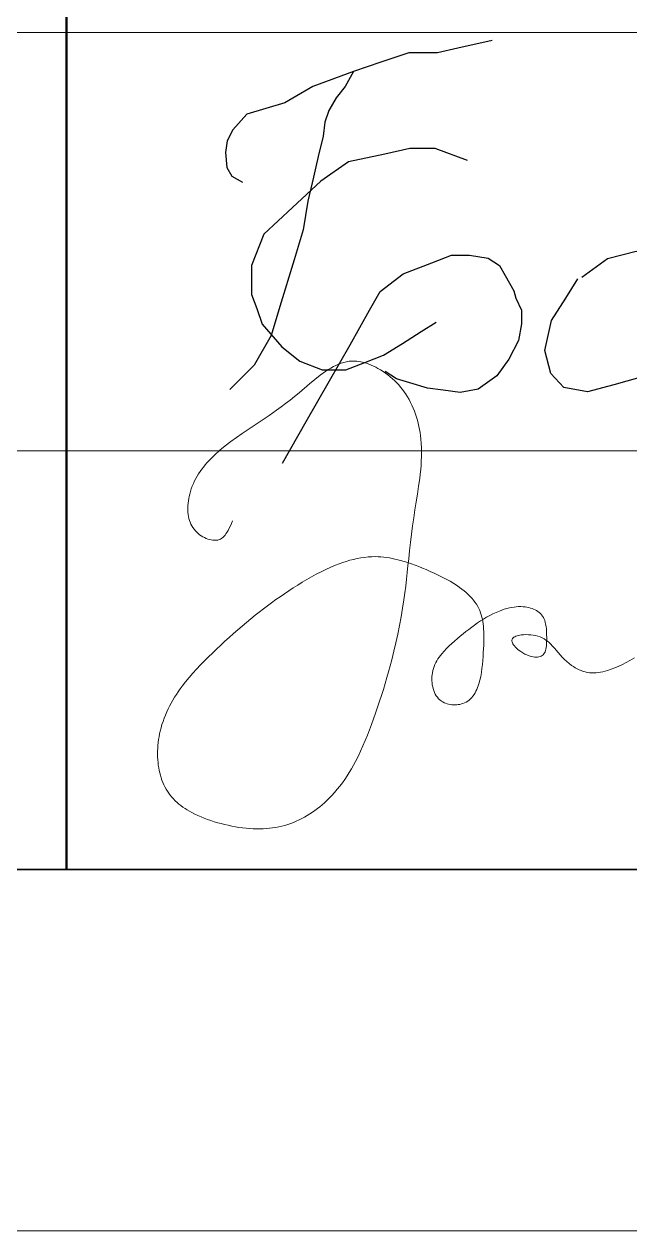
# Model space of a CAD drawing. Header units: millimetres. Extents: x 2020 to 424620, y 1313 to 117846.
# Drawn here: x 11537 to 11885, y 1313 to 2005 of the extents above; entities that cross this region are included whole.
import ezdxf

# ---------------------------------------------------------------- set-up
doc = ezdxf.new("R2010")
doc.units = ezdxf.units.MM
doc.layers.add('5', color=7, linetype='Continuous', lineweight=13)
doc.layers.add('Формат', color=7, linetype='Continuous', lineweight=20)
doc.layers.add('STANDARD', color=18, linetype='Continuous', lineweight=25, true_color=0x000000)

# ---------------------------------------------------------------- blocks, each defined once
blk = doc.blocks.new('РамкаА3')
at = {"layer": 'Формат', "ltscale": 0.2}
blk.add_lwpolyline([(62249.42, 215702.45), (62249.42, 201355.45), (82395.92, 201355.45), (82395.92, 215702.45)], close=True, dxfattribs=at)
at = {"layer": 'Формат', "lineweight": 35, "ltscale": 0.2}
blk.add_lwpolyline([(63249.42, 215452.45), (63249.42, 201605.45), (82145.92, 201605.45), (82145.92, 215452.45)], close=True, dxfattribs=at)
blk = doc.blocks.new('подпись Громов')
at = {"color": 0, "lineweight": 30, "ltscale": 1000}
for p, q in [((4.928, 4.827), (4.521, 4.736)), ((4.521, 4.736), (4.283, 4.683)), ((3.615, 4.571), (3.294, 4.462)), ((3.946, 4.683), (3.615, 4.571)), ((4.283, 4.683), (3.946, 4.683)), ((3.294, 4.462), (2.816, 4.287)), ((3.294, 4.462), (3.197, 4.287)), ((2.816, 4.287), (2.488, 4.092)), ((3.197, 4.287), (3.092, 4.153)), ((12.945, 4.235), (13.098, 4.328)), ((13.098, 4.328), (13.235, 4.361)), ((13.346, 4.346), (13.453, 4.29)), ((13.453, 4.29), (13.521, 4.234)), ((3.092, 4.153), (3.005, 4.005)), ((12.588, 3.864), (12.777, 4.134)), ((12.777, 4.134), (12.945, 4.235)), ((13.521, 4.234), (13.58, 4.117)), ((13.58, 4.117), (13.602, 3.995)), ((2.488, 4.092), (2.041, 3.96)), ((3.005, 4.005), (2.957, 3.864)), ((13.602, 3.995), (13.587, 3.868)), ((2.041, 3.96), (1.877, 3.777)), ((2.957, 3.864), (2.937, 3.7)), ((12.286, 3.435), (12.588, 3.864)), ((13.587, 3.868), (13.55, 3.732)), ((1.877, 3.777), (1.808, 3.648)), ((2.937, 3.7), (2.881, 3.462)), ((13.55, 3.732), (13.502, 3.584)), ((1.808, 3.648), (1.789, 3.509)), ((3.959, 3.556), (3.662, 3.491)), ((4.257, 3.556), (3.959, 3.556)), ((4.637, 3.415), (4.257, 3.556)), ((13.502, 3.584), (13.454, 3.45)), ((1.789, 3.509), (1.803, 3.332)), ((2.881, 3.462), (2.823, 3.218)), ((3.662, 3.491), (3.236, 3.398)), ((12.184, 3.034), (12.286, 3.435)), ((13.454, 3.45), (13.408, 3.278)), ((1.803, 3.332), (1.862, 3.232)), ((3.236, 3.398), (2.909, 3.171)), ((13.408, 3.278), (13.317, 2.992)), ((1.862, 3.232), (1.927, 3.195)), ((1.927, 3.195), (1.988, 3.159)), ((2.909, 3.171), (2.578, 2.863)), ((2.823, 3.218), (2.756, 2.936)), ((12.076, 2.714), (12.184, 3.034)), ((13.317, 2.992), (13.197, 2.728)), ((2.578, 2.863), (2.241, 2.548)), ((2.756, 2.936), (2.702, 2.598)), ((12.039, 2.456), (12.076, 2.714)), ((13.197, 2.728), (13.061, 2.49)), ((2.702, 2.598), (2.595, 2.248)), ((2.241, 2.548), (2.096, 2.181)), ((11.995, 2.113), (12.039, 2.456)), ((13.061, 2.49), (12.936, 2.39)), ((4.217, 2.213), (4.448, 2.303)), ((4.448, 2.303), (4.661, 2.303)), ((4.661, 2.303), (4.878, 2.268)), ((6.281, 2.263), (6.621, 2.347)), ((6.621, 2.347), (6.934, 2.273)), ((6.934, 2.273), (7.106, 2.086)), ((10.079, 2.117), (10.265, 2.286)), ((10.265, 2.286), (10.537, 2.286)), ((10.537, 2.286), (10.865, 2.217)), ((12.936, 2.39), (12.781, 2.178)), ((2.096, 2.181), (2.096, 1.84)), ((2.595, 2.248), (2.427, 1.7)), ((3.88, 2.083), (4.217, 2.213)), ((4.878, 2.268), (5.013, 2.181)), ((5.013, 2.181), (5.079, 2.062)), ((5.979, 2.044), (6.281, 2.263)), ((7.828, 2.003), (8.023, 2.212)), ((8.023, 2.212), (8.079, 0.723)), ((10.865, 2.217), (10.977, 2.041)), ((12.781, 2.178), (12.495, 1.926)), ((3.609, 1.873), (3.88, 2.083)), ((5.079, 2.062), (5.18, 1.881)), ((5.792, 1.798), (5.934, 2.022)), ((7.106, 2.086), (7.18, 1.868)), ((7.647, 1.808), (7.828, 2.003)), ((8.713, 1.858), (8.937, 2.11)), ((8.937, 2.11), (9.002, 0.313)), ((9.88, 1.936), (10.079, 2.117)), ((10.977, 2.041), (11.047, 1.724)), ((11.945, 1.897), (11.995, 2.113)), ((12.813, 2.073), (12.667, 2.053)), ((12.894, 2.073), (12.813, 2.073)), ((13.04, 2.036), (12.894, 2.073)), ((13.112, 1.978), (13.04, 2.036)), ((3.485, 1.656), (3.609, 1.873)), ((5.18, 1.881), (5.206, 1.797)), ((7.18, 1.868), (7.18, 1.56)), ((8.638, 1.528), (8.713, 1.858)), ((9.763, 1.531), (9.88, 1.936)), ((11.945, 1.627), (11.945, 1.897)), ((12.495, 1.926), (12.261, 1.721)), ((13.219, 1.893), (13.112, 1.978)), ((13.288, 1.782), (13.219, 1.893)), ((2.096, 1.84), (2.156, 1.673)), ((5.206, 1.797), (5.27, 1.656)), ((5.625, 1.532), (5.792, 1.798)), ((7.511, 1.505), (7.647, 1.808)), ((11.047, 1.724), (11.047, 1.443)), ((12.261, 1.721), (12.023, 1.448)), ((13.359, 1.667), (13.288, 1.782)), ((2.156, 1.673), (2.222, 1.49)), ((2.427, 1.7), (2.326, 1.358)), ((3.254, 1.249), (3.485, 1.656)), ((5.27, 1.656), (5.27, 1.496)), ((13.398, 1.557), (13.359, 1.667)), ((2.222, 1.49), (2.452, 1.225)), ((4.092, 1.403), (4.266, 1.512)), ((5.27, 1.496), (5.236, 1.297)), ((5.545, 1.179), (5.625, 1.532)), ((7.18, 1.56), (7.115, 1.286)), ((7.353, 1.151), (7.511, 1.505)), ((8.443, 1.151), (8.638, 1.528)), ((9.686, 1.267), (9.763, 1.531)), ((11.047, 1.443), (10.966, 1.177)), ((12.023, 1.448), (11.866, 1.268)), ((13.394, 1.375), (13.414, 1.46)), ((13.414, 1.46), (13.398, 1.557)), ((2.326, 1.358), (2.128, 1.01)), ((3.87, 1.264), (4.092, 1.403)), ((5.236, 1.297), (5.123, 1.079)), ((7.115, 1.286), (6.92, 1.011)), ((13.343, 1.206), (13.382, 1.32)), ((13.382, 1.32), (13.394, 1.375)), ((2.452, 1.225), (2.662, 1.055)), ((3.012, 0.825), (3.254, 1.249)), ((3.648, 1.125), (3.87, 1.264)), ((5.615, 0.909), (5.545, 1.179)), ((7.106, 0.853), (7.353, 1.151)), ((8.079, 0.723), (8.443, 1.151)), ((9.686, 0.951), (9.686, 1.267)), ((10.966, 1.177), (10.874, 1.005)), ((11.866, 1.268), (11.823, 1.121)), ((13.313, 1.126), (13.343, 1.206)), ((2.128, 1.01), (1.84, 0.722)), ((2.662, 1.055), (2.928, 0.953)), ((3.203, 0.953), (3.427, 1.04)), ((3.427, 1.04), (3.648, 1.125)), ((5.123, 1.079), (4.982, 0.883)), ((6.92, 1.011), (6.663, 0.862)), ((10.874, 1.005), (10.767, 0.846)), ((11.823, 1.121), (11.733, 0.973)), ((13.218, 0.952), (13.279, 1.039)), ((13.279, 1.039), (13.313, 1.126)), ((2.928, 0.953), (3.203, 0.953)), ((3.802, 0.847), (3.667, 0.932)), ((4.982, 0.883), (4.761, 0.727)), ((5.769, 0.746), (5.615, 0.909)), ((6.663, 0.862), (6.356, 0.778)), ((9.851, 0.763), (9.686, 0.951)), ((11.733, 0.973), (11.733, 0.876)), ((11.733, 0.876), (11.781, 0.735)), ((13.025, 0.805), (13.218, 0.952)), ((2.74, 0.347), (3.012, 0.825)), ((3.956, 0.801), (3.802, 0.847)), ((4.165, 0.738), (3.956, 0.801)), ((4.349, 0.713), (4.165, 0.738)), ((4.55, 0.685), (4.349, 0.713)), ((4.761, 0.727), (4.55, 0.685)), ((6.047, 0.694), (5.769, 0.746)), ((6.356, 0.778), (6.047, 0.694)), ((9.922, 0.645), (9.851, 0.763)), ((10.767, 0.846), (10.635, 0.693)), ((11.781, 0.735), (11.912, 0.673)), ((12.668, 0.689), (12.783, 0.723)), ((12.783, 0.723), (12.923, 0.77)), ((12.923, 0.77), (13.025, 0.805)), ((10.015, 0.598), (9.922, 0.645)), ((10.142, 0.576), (10.015, 0.598)), ((10.322, 0.576), (10.142, 0.576)), ((10.435, 0.618), (10.322, 0.576)), ((10.635, 0.693), (10.435, 0.618)), ((11.912, 0.673), (12.057, 0.629)), ((12.057, 0.629), (12.171, 0.61)), ((12.171, 0.61), (12.269, 0.61)), ((12.269, 0.61), (12.359, 0.624)), ((12.359, 0.624), (12.545, 0.653)), ((12.545, 0.653), (12.668, 0.689)), ((2.459, -0.146), (2.74, 0.347))]:
    blk.add_line(p, q, dxfattribs=at)

msp = doc.modelspace()

# ---------------------------------------------------------------- linework, layer by layer
at = {"layer": 'STANDARD', "color": 0, "linetype": 'Continuous', "lineweight": 50}
msp.add_line((11561.65, 1520.37), (11561.65, 4160.37), dxfattribs=at)
at = {"layer": 'STANDARD', "color": 0, "linetype": 'Continuous', "lineweight": 13}
for p, q in [((9641.65, 2000.37), (12761.65, 2000.37)), ((9641.65, 1760.37), (12761.65, 1760.37)), ((18521.65, 1520.37), (9641.65, 1520.37))]:
    msp.add_line(p, q, dxfattribs=at)
at = {"layer": 'STANDARD', "color": 5, "linetype": 'Continuous', "lineweight": 18}
for p, q in [((11710.33, 1806.06), (11711.77, 1807)), ((11711.77, 1807), (11713.23, 1807.88)), ((11713.23, 1807.88), (11714.7, 1808.7)), ((11714.7, 1808.7), (11716.18, 1809.43)), ((11716.18, 1809.43), (11717.68, 1810.09)), ((11717.68, 1810.09), (11719.19, 1810.66)), ((11719.19, 1810.66), (11720.71, 1811.13)), ((11720.71, 1811.13), (11722.25, 1811.49)), ((11722.25, 1811.49), (11723.81, 1811.75)), ((11723.81, 1811.75), (11725.38, 1811.88)), ((11725.38, 1811.88), (11726.97, 1811.89)), ((11726.97, 1811.89), (11728.09, 1811.82)), ((11728.09, 1811.82), (11729.21, 1811.69)), ((11729.21, 1811.69), (11730.34, 1811.5)), ((11730.34, 1811.5), (11731.47, 1811.25)), ((11731.47, 1811.25), (11732.6, 1810.95)), ((11732.6, 1810.95), (11733.72, 1810.61)), ((11733.72, 1810.61), (11735.06, 1810.13)), ((11735.06, 1810.13), (11736.4, 1809.6)), ((11736.4, 1809.6), (11737.71, 1809.01)), ((11737.71, 1809.01), (11739.01, 1808.38)), ((11739.01, 1808.38), (11740.28, 1807.7)), ((11740.28, 1807.7), (11741.78, 1806.83)), ((11741.78, 1806.83), (11743.23, 1805.92)), ((11701.05, 1798.82), (11704.1, 1801.36)), ((11704.1, 1801.36), (11707.19, 1803.8)), ((11707.19, 1803.8), (11710.33, 1806.06)), ((11743.23, 1805.92), (11744.64, 1804.95)), ((11744.64, 1804.95), (11746.01, 1803.93)), ((11746.01, 1803.93), (11747.33, 1802.87)), ((11747.33, 1802.87), (11748.62, 1801.76)), ((11748.62, 1801.76), (11749.85, 1800.6)), ((11749.85, 1800.6), (11751.04, 1799.41)), ((11692.46, 1791.56), (11695.07, 1793.71)), ((11701.05, 1798.82), (11695.07, 1793.71)), ((11751.04, 1799.41), (11752.19, 1798.17)), ((11752.19, 1798.17), (11753.28, 1796.89)), ((11753.28, 1796.89), (11754.33, 1795.57)), ((11754.33, 1795.57), (11755.33, 1794.22)), ((11755.33, 1794.22), (11756.28, 1792.83)), ((11756.28, 1792.83), (11757.18, 1791.41)), ((11684.69, 1785.59), (11687.28, 1787.51)), ((11687.28, 1787.51), (11689.86, 1789.5)), ((11689.86, 1789.5), (11692.46, 1791.56)), ((11757.18, 1791.41), (11758.09, 1789.83)), ((11758.09, 1789.83), (11758.94, 1788.22)), ((11758.94, 1788.22), (11759.74, 1786.58)), ((11759.74, 1786.58), (11760.47, 1784.91)), ((11675.56, 1779.15), (11662.33, 1770.28)), ((11675.56, 1779.15), (11677.75, 1780.65)), ((11677.75, 1780.65), (11679.93, 1782.17)), ((11679.93, 1782.17), (11682.1, 1783.71)), ((11682.1, 1783.71), (11684.69, 1785.59)), ((11760.47, 1784.91), (11761.15, 1783.22)), ((11761.15, 1783.22), (11761.78, 1781.5)), ((11761.78, 1781.5), (11762.35, 1779.75)), ((11762.35, 1779.75), (11762.86, 1777.99)), ((11762.86, 1777.99), (11763.32, 1776.22)), ((11763.32, 1776.22), (11763.73, 1774.43)), ((11763.73, 1774.43), (11764.09, 1772.63)), ((11764.09, 1772.63), (11764.39, 1770.83)), ((11652.65, 1763.28), (11655.82, 1765.69)), ((11655.82, 1765.69), (11659.06, 1768.02)), ((11659.06, 1768.02), (11662.33, 1770.28)), ((11764.39, 1770.83), (11764.65, 1769.02)), ((11764.65, 1769.02), (11764.86, 1767.2)), ((11764.86, 1767.2), (11765.07, 1764.69)), ((11645.47, 1757.04), (11646.63, 1758.15)), ((11646.63, 1758.15), (11649.58, 1760.77)), ((11649.58, 1760.77), (11652.65, 1763.28)), ((11765.07, 1764.69), (11765.2, 1762.17)), ((11765.2, 1762.17), (11765.25, 1759.66)), ((11765.25, 1759.66), (11765.22, 1757.15)), ((11639.15, 1749.85), (11640.11, 1751.11)), ((11640.11, 1751.11), (11641.11, 1752.35)), ((11641.11, 1752.35), (11642.15, 1753.56)), ((11642.15, 1753.56), (11643.22, 1754.74)), ((11643.22, 1754.74), (11644.33, 1755.9)), ((11644.33, 1755.9), (11645.47, 1757.04)), ((11764.98, 1752.13), (11764.77, 1749.62)), ((11765.13, 1754.64), (11764.98, 1752.13)), ((11765.22, 1757.15), (11765.13, 1754.64)), ((11635.03, 1743.11), (11635.76, 1744.52)), ((11635.76, 1744.52), (11636.53, 1745.9)), ((11636.53, 1745.9), (11637.36, 1747.24)), ((11637.36, 1747.24), (11638.23, 1748.56)), ((11638.23, 1748.56), (11639.15, 1749.85)), ((11764.23, 1744.61), (11763.61, 1740.1)), ((11764.52, 1747.11), (11764.23, 1744.61)), ((11764.77, 1749.62), (11764.52, 1747.11)), ((11632.68, 1737.13), (11633.18, 1738.68)), ((11633.18, 1738.68), (11633.74, 1740.19)), ((11633.74, 1740.19), (11634.36, 1741.67)), ((11634.36, 1741.67), (11635.03, 1743.11)), ((11763.61, 1740.1), (11762.92, 1735.59)), ((11631.22, 1729.08), (11631.32, 1730.39)), ((11631.32, 1730.39), (11631.48, 1731.7)), ((11631.48, 1731.7), (11631.69, 1733)), ((11631.69, 1733), (11631.95, 1734.28)), ((11631.95, 1734.28), (11632.24, 1735.55)), ((11632.24, 1735.55), (11632.68, 1737.13)), ((11762.19, 1731.08), (11761.46, 1726.56)), ((11762.92, 1735.59), (11762.19, 1731.08)), ((11631.17, 1727.76), (11631.22, 1729.08)), ((11631.18, 1726.45), (11631.17, 1727.76)), ((11631.26, 1725.15), (11631.18, 1726.45)), ((11631.41, 1723.87), (11631.26, 1725.15)), ((11631.6, 1722.73), (11631.41, 1723.87)), ((11761.46, 1726.56), (11760.76, 1722.05)), ((11631.85, 1721.6), (11631.6, 1722.73)), ((11632.16, 1720.5), (11631.85, 1721.6)), ((11632.54, 1719.42), (11632.16, 1720.5)), ((11632.99, 1718.37), (11632.54, 1719.42)), ((11633.51, 1717.36), (11632.99, 1718.37)), ((11634.1, 1716.38), (11633.51, 1717.36)), ((11655.61, 1717.4), (11654.98, 1716.06)), ((11656.22, 1718.79), (11655.61, 1717.4)), ((11656.82, 1720.19), (11656.22, 1718.79)), ((11760.1, 1717.34), (11759.5, 1712.62)), ((11760.76, 1722.05), (11760.1, 1717.34)), ((11634.77, 1715.43), (11634.1, 1716.38)), ((11635.51, 1714.53), (11634.77, 1715.43)), ((11636.34, 1713.67), (11635.51, 1714.53)), ((11637.12, 1712.97), (11636.34, 1713.67)), ((11637.95, 1712.31), (11637.12, 1712.97)), ((11638.83, 1711.7), (11637.95, 1712.31)), ((11639.75, 1711.14), (11638.83, 1711.7)), ((11640.69, 1710.63), (11639.75, 1711.14)), ((11641.66, 1710.19), (11640.69, 1710.63)), ((11642.64, 1709.81), (11641.66, 1710.19)), ((11643.62, 1709.51), (11642.64, 1709.81)), ((11644.6, 1709.28), (11643.62, 1709.51)), ((11649.14, 1709.48), (11648.31, 1709.25)), ((11649.91, 1709.82), (11649.14, 1709.48)), ((11650.62, 1710.25), (11649.91, 1709.82)), ((11651.29, 1710.76), (11650.62, 1710.25)), ((11651.93, 1711.36), (11651.29, 1710.76)), ((11652.52, 1712.04), (11651.93, 1711.36)), ((11653.08, 1712.77), (11652.52, 1712.04)), ((11653.61, 1713.57), (11653.08, 1712.77)), ((11654.32, 1714.77), (11653.61, 1713.57)), ((11654.98, 1716.06), (11654.32, 1714.77)), ((11759.5, 1712.62), (11758.94, 1707.91)), ((11645.57, 1709.14), (11644.6, 1709.28)), ((11646.51, 1709.08), (11645.57, 1709.14)), ((11647.43, 1709.12), (11646.51, 1709.08)), ((11648.31, 1709.25), (11647.43, 1709.12)), ((11758.42, 1703.19), (11757.91, 1698.48)), ((11758.94, 1707.91), (11758.42, 1703.19)), ((11717.99, 1695.62), (11720.05, 1696.36)), ((11720.05, 1696.36), (11722.11, 1697.03)), ((11722.11, 1697.03), (11724.18, 1697.63)), ((11724.18, 1697.63), (11726.26, 1698.17)), ((11726.26, 1698.17), (11728.34, 1698.63)), ((11728.34, 1698.63), (11730.42, 1699.02)), ((11730.42, 1699.02), (11732.5, 1699.32)), ((11732.5, 1699.32), (11734.58, 1699.54)), ((11734.58, 1699.54), (11736.67, 1699.67)), ((11736.67, 1699.67), (11738.75, 1699.71)), ((11738.75, 1699.71), (11740.36, 1699.67)), ((11740.36, 1699.67), (11741.97, 1699.58)), ((11741.97, 1699.58), (11743.58, 1699.43)), ((11743.58, 1699.43), (11745.19, 1699.23)), ((11745.19, 1699.23), (11746.8, 1698.99)), ((11746.8, 1698.99), (11748.41, 1698.69)), ((11748.41, 1698.69), (11750.02, 1698.35)), ((11750.02, 1698.35), (11751.64, 1697.97)), ((11751.64, 1697.97), (11753.25, 1697.54)), ((11753.25, 1697.54), (11755.33, 1696.94)), ((11755.33, 1696.94), (11757.42, 1696.28)), ((11757.42, 1696.28), (11759.5, 1695.57)), ((11757.91, 1698.48), (11757.49, 1694.56)), ((11702.14, 1688.13), (11704.85, 1689.62)), ((11704.85, 1689.62), (11707.59, 1691.04)), ((11707.59, 1691.04), (11710.35, 1692.39)), ((11710.35, 1692.39), (11713.14, 1693.65)), ((11713.14, 1693.65), (11715.94, 1694.83)), ((11715.94, 1694.83), (11717.99, 1695.62)), ((11757.07, 1690.65), (11756.63, 1686.74)), ((11757.49, 1694.56), (11757.07, 1690.65)), ((11759.5, 1695.57), (11761.6, 1694.8)), ((11761.6, 1694.8), (11763.7, 1693.99)), ((11763.7, 1693.99), (11765.81, 1693.15)), ((11765.81, 1693.15), (11767.93, 1692.26)), ((11767.93, 1692.26), (11770.25, 1691.26)), ((11770.25, 1691.26), (11772.57, 1690.22)), ((11772.57, 1690.22), (11774.88, 1689.14)), ((11774.88, 1689.14), (11777.17, 1688.01)), ((11689.08, 1680.13), (11691.62, 1681.79)), ((11691.62, 1681.79), (11694.2, 1683.42)), ((11694.2, 1683.42), (11696.81, 1685.02)), ((11696.81, 1685.02), (11699.46, 1686.6)), ((11699.46, 1686.6), (11702.14, 1688.13)), ((11756.16, 1682.83), (11755.67, 1678.93)), ((11756.63, 1686.74), (11756.16, 1682.83)), ((11777.17, 1688.01), (11779.41, 1686.84)), ((11779.41, 1686.84), (11781.61, 1685.61)), ((11781.61, 1685.61), (11783.74, 1684.33)), ((11783.74, 1684.33), (11785.8, 1682.99)), ((11785.8, 1682.99), (11787.13, 1682.07)), ((11787.13, 1682.07), (11788.41, 1681.12)), ((11679.25, 1673.31), (11681.66, 1675.05)), ((11681.66, 1675.05), (11684.1, 1676.76)), ((11684.1, 1676.76), (11686.58, 1678.46)), ((11686.58, 1678.46), (11689.08, 1680.13)), ((11755.13, 1675.04), (11754.37, 1670.08)), ((11755.67, 1678.93), (11755.13, 1675.04)), ((11788.41, 1681.12), (11789.65, 1680.14)), ((11789.65, 1680.14), (11790.84, 1679.13)), ((11790.84, 1679.13), (11791.98, 1678.09)), ((11791.98, 1678.09), (11793.06, 1677.02)), ((11793.06, 1677.02), (11794.07, 1675.92)), ((11794.07, 1675.92), (11795.03, 1674.79)), ((11669.87, 1666.14), (11672.18, 1667.96)), ((11672.18, 1667.96), (11674.51, 1669.77)), ((11674.51, 1669.77), (11676.87, 1671.55)), ((11676.87, 1671.55), (11679.25, 1673.31)), ((11754.37, 1670.08), (11753.54, 1665.13)), ((11795.03, 1674.79), (11795.92, 1673.62)), ((11795.92, 1673.62), (11796.73, 1672.42)), ((11796.73, 1672.42), (11797.48, 1671.19)), ((11797.48, 1671.19), (11798.14, 1669.92)), ((11798.14, 1669.92), (11798.67, 1668.75)), ((11798.67, 1668.75), (11799.13, 1667.55)), ((11808.03, 1667.73), (11809.92, 1668.52)), ((11809.92, 1668.52), (11811.32, 1669.05)), ((11811.32, 1669.05), (11812.75, 1669.54)), ((11812.75, 1669.54), (11814.19, 1669.97)), ((11814.19, 1669.97), (11815.66, 1670.34)), ((11815.66, 1670.34), (11817.14, 1670.64)), ((11817.14, 1670.64), (11818.39, 1670.83)), ((11818.39, 1670.83), (11819.64, 1670.97)), ((11819.64, 1670.97), (11820.91, 1671.04)), ((11820.91, 1671.04), (11822.19, 1671.05)), ((11822.19, 1671.05), (11823.47, 1670.99)), ((11823.47, 1670.99), (11824.77, 1670.85)), ((11824.77, 1670.85), (11825.75, 1670.69)), ((11825.75, 1670.69), (11826.72, 1670.49)), ((11826.72, 1670.49), (11827.69, 1670.24)), ((11827.69, 1670.24), (11828.64, 1669.95)), ((11828.64, 1669.95), (11829.56, 1669.6)), ((11829.56, 1669.6), (11830.44, 1669.21)), ((11830.44, 1669.21), (11831.28, 1668.76)), ((11831.28, 1668.76), (11832.07, 1668.27)), ((11832.07, 1668.27), (11832.8, 1667.72)), ((11662.31, 1659.89), (11664.81, 1662)), ((11664.81, 1662), (11667.33, 1664.08)), ((11667.33, 1664.08), (11669.87, 1666.14)), ((11753.54, 1665.13), (11752.62, 1660.19)), ((11795.72, 1660.51), (11797.4, 1661.7)), ((11797.4, 1661.7), (11799.11, 1662.84)), ((11799.11, 1662.84), (11800.83, 1663.93)), ((11799.13, 1667.55), (11799.53, 1666.32)), ((11799.53, 1666.32), (11799.88, 1665.07)), ((11799.88, 1665.07), (11800.18, 1663.78)), ((11800.18, 1663.78), (11800.42, 1662.47)), ((11800.42, 1662.47), (11800.62, 1661.13)), ((11800.62, 1661.13), (11800.78, 1659.77)), ((11800.83, 1663.93), (11802.59, 1664.97)), ((11802.59, 1664.97), (11804.37, 1665.95)), ((11804.37, 1665.95), (11806.18, 1666.87)), ((11806.18, 1666.87), (11808.03, 1667.73)), ((11832.8, 1667.72), (11833.47, 1667.13)), ((11833.47, 1667.13), (11834.11, 1666.42)), ((11834.11, 1666.42), (11834.67, 1665.65)), ((11834.67, 1665.65), (11835.16, 1664.82)), ((11835.16, 1664.82), (11835.57, 1663.95)), ((11835.57, 1663.95), (11835.92, 1663.02)), ((11835.92, 1663.02), (11836.21, 1662.06)), ((11836.21, 1662.06), (11836.44, 1661.05)), ((11836.44, 1661.05), (11836.69, 1659.58)), ((11654.91, 1653.39), (11657.36, 1655.59)), ((11657.36, 1655.59), (11659.82, 1657.75)), ((11659.82, 1657.75), (11662.31, 1659.89)), ((11751.63, 1655.27), (11750.56, 1650.36)), ((11752.62, 1660.19), (11751.63, 1655.27)), ((11787.48, 1654.06), (11789.12, 1655.41)), ((11789.12, 1655.41), (11790.75, 1656.73)), ((11790.75, 1656.73), (11792.4, 1658.03)), ((11792.4, 1658.03), (11794.05, 1659.29)), ((11794.05, 1659.29), (11795.72, 1660.51)), ((11800.78, 1659.77), (11800.9, 1658.38)), ((11800.9, 1658.38), (11800.99, 1656.56)), ((11800.99, 1656.56), (11801.04, 1654.69)), ((11801.04, 1654.69), (11801.04, 1652.79)), ((11819.34, 1654.07), (11820.03, 1654.31)), ((11820.03, 1654.31), (11820.79, 1654.52)), ((11820.79, 1654.52), (11821.6, 1654.69)), ((11821.6, 1654.69), (11822.47, 1654.81)), ((11822.47, 1654.81), (11823.77, 1654.93)), ((11823.77, 1654.93), (11825.13, 1654.98)), ((11825.13, 1654.98), (11826.53, 1654.94)), ((11826.53, 1654.94), (11827.93, 1654.84)), ((11827.93, 1654.84), (11829.32, 1654.66)), ((11829.32, 1654.66), (11830.66, 1654.41)), ((11830.66, 1654.41), (11831.93, 1654.09)), ((11836.69, 1659.58), (11836.86, 1658.04)), ((11836.86, 1658.04), (11836.97, 1656.45)), ((11836.97, 1656.45), (11837.03, 1654.82)), ((11837.03, 1654.82), (11837.05, 1653.16)), ((11647.6, 1646.64), (11650.03, 1648.92)), ((11650.03, 1648.92), (11652.47, 1651.17)), ((11652.47, 1651.17), (11654.91, 1653.39)), ((11750.56, 1650.36), (11749.42, 1645.46)), ((11779.61, 1647.08), (11781.11, 1648.53)), ((11781.11, 1648.53), (11782.66, 1649.95)), ((11782.66, 1649.95), (11784.25, 1651.33)), ((11784.25, 1651.33), (11785.85, 1652.7)), ((11785.85, 1652.7), (11787.48, 1654.06)), ((11800.92, 1648.86), (11800.82, 1646.84)), ((11800.99, 1650.84), (11800.92, 1648.86)), ((11801.04, 1652.79), (11800.99, 1650.84)), ((11817.09, 1651.76), (11817.19, 1652.25)), ((11817.09, 1651.28), (11817.09, 1651.76)), ((11817.2, 1650.77), (11817.09, 1651.28)), ((11817.19, 1652.25), (11817.42, 1652.69)), ((11817.41, 1650.24), (11817.2, 1650.77)), ((11817.69, 1649.68), (11817.41, 1650.24)), ((11817.42, 1652.69), (11817.76, 1653.1)), ((11818.06, 1649.12), (11817.69, 1649.68)), ((11817.76, 1653.1), (11818.2, 1653.46)), ((11818.5, 1648.54), (11818.06, 1649.12)), ((11818.2, 1653.46), (11818.73, 1653.78)), ((11819.1, 1647.85), (11818.5, 1648.54)), ((11818.73, 1653.78), (11819.34, 1654.07)), ((11819.79, 1647.17), (11819.1, 1647.85)), ((11831.93, 1654.09), (11833.25, 1653.66)), ((11833.25, 1653.66), (11834.46, 1653.14)), ((11834.46, 1653.14), (11835.58, 1652.56)), ((11835.58, 1652.56), (11836.61, 1651.91)), ((11836.61, 1651.91), (11837.58, 1651.2)), ((11836.79, 1647.52), (11836.63, 1646.68)), ((11836.92, 1648.59), (11836.79, 1647.52)), ((11837, 1649.7), (11836.92, 1648.59)), ((11837.04, 1650.84), (11837, 1649.7)), ((11837.06, 1652), (11837.04, 1650.84)), ((11837.05, 1653.16), (11837.06, 1652)), ((11837.58, 1651.2), (11838.48, 1650.44)), ((11838.48, 1650.44), (11839.33, 1649.64)), ((11839.33, 1649.64), (11840.46, 1648.46)), ((11840.46, 1648.46), (11841.53, 1647.22)), ((11843.64, 1644.67), (11841.53, 1647.22)), ((11640.67, 1639.91), (11642.97, 1642.18)), ((11642.97, 1642.18), (11645.28, 1644.43)), ((11645.28, 1644.43), (11647.6, 1646.64)), ((11748.2, 1640.57), (11747.31, 1637.15)), ((11749.42, 1645.46), (11748.2, 1640.57)), ((11774.04, 1640.03), (11774.67, 1641.07)), ((11774.67, 1641.07), (11775.34, 1642.08)), ((11775.34, 1642.08), (11776.06, 1643.06)), ((11776.06, 1643.06), (11776.83, 1644.02)), ((11776.83, 1644.02), (11778.17, 1645.58)), ((11778.17, 1645.58), (11779.61, 1647.08)), ((11800.55, 1642.49), (11800.38, 1640.18)), ((11800.7, 1644.78), (11800.55, 1642.49)), ((11800.82, 1646.84), (11800.7, 1644.78)), ((11820.55, 1646.5), (11819.79, 1647.17)), ((11821.35, 1645.86), (11820.55, 1646.5)), ((11822.21, 1645.25), (11821.35, 1645.86)), ((11823.36, 1644.52), (11822.21, 1645.25)), ((11824.54, 1643.88), (11823.36, 1644.52)), ((11825.75, 1643.33), (11824.54, 1643.88)), ((11826.96, 1642.87), (11825.75, 1643.33)), ((11828.16, 1642.52), (11826.96, 1642.87)), ((11829.34, 1642.27), (11828.16, 1642.52)), ((11830.19, 1642.15), (11829.34, 1642.27)), ((11831.02, 1642.11), (11830.19, 1642.15)), ((11831.81, 1642.13), (11831.02, 1642.11)), ((11832.56, 1642.23), (11831.81, 1642.13)), ((11833.26, 1642.4), (11832.56, 1642.23)), ((11833.9, 1642.65), (11833.26, 1642.4)), ((11834.49, 1642.98), (11833.9, 1642.65)), ((11835.01, 1643.39), (11834.49, 1642.98)), ((11835.46, 1643.9), (11835.01, 1643.39)), ((11835.85, 1644.49), (11835.46, 1643.9)), ((11836.17, 1645.16), (11835.85, 1644.49)), ((11836.43, 1645.89), (11836.17, 1645.16)), ((11836.63, 1646.68), (11836.43, 1645.89)), ((11843.64, 1644.67), (11844.73, 1643.39)), ((11844.73, 1643.39), (11845.93, 1642.08)), ((11845.93, 1642.08), (11847.2, 1640.81)), ((11847.2, 1640.81), (11848.52, 1639.59)), ((11884.67, 1640.13), (11887.34, 1641.64)), ((11634.03, 1632.85), (11636.19, 1635.24)), ((11636.19, 1635.24), (11638.41, 1637.59)), ((11638.41, 1637.59), (11640.67, 1639.91)), ((11746.38, 1633.74), (11745.41, 1630.33)), ((11747.31, 1637.15), (11746.38, 1633.74)), ((11771.52, 1633.15), (11771.77, 1634.38)), ((11771.77, 1634.38), (11772.1, 1635.58)), ((11772.1, 1635.58), (11772.49, 1636.74)), ((11772.49, 1636.74), (11772.95, 1637.87)), ((11772.95, 1637.87), (11773.47, 1638.96)), ((11773.47, 1638.96), (11774.04, 1640.03)), ((11799.92, 1635.56), (11799.6, 1633.28)), ((11800.17, 1637.87), (11799.92, 1635.56)), ((11800.38, 1640.18), (11800.17, 1637.87)), ((11848.52, 1639.59), (11849.9, 1638.43)), ((11849.9, 1638.43), (11851.33, 1637.35)), ((11851.33, 1637.35), (11852.38, 1636.64)), ((11852.38, 1636.64), (11853.45, 1635.98)), ((11853.45, 1635.98), (11854.54, 1635.37)), ((11854.54, 1635.37), (11855.65, 1634.83)), ((11855.65, 1634.83), (11856.77, 1634.35)), ((11856.77, 1634.35), (11857.92, 1633.94)), ((11857.92, 1633.94), (11859.07, 1633.61)), ((11859.07, 1633.61), (11860.32, 1633.35)), ((11860.32, 1633.35), (11861.57, 1633.17)), ((11866.69, 1633.25), (11867.98, 1633.45)), ((11867.98, 1633.45), (11869.28, 1633.7)), ((11869.28, 1633.7), (11870.59, 1634.02)), ((11870.59, 1634.02), (11871.89, 1634.39)), ((11871.89, 1634.39), (11874.06, 1635.12)), ((11874.06, 1635.12), (11876.22, 1635.96)), ((11876.22, 1635.96), (11878.37, 1636.91)), ((11878.37, 1636.91), (11880.5, 1637.93)), ((11880.5, 1637.93), (11882.6, 1639.01)), ((11882.6, 1639.01), (11884.67, 1640.13)), ((11627.91, 1625.37), (11629.88, 1627.92)), ((11629.88, 1627.92), (11631.92, 1630.4)), ((11631.92, 1630.4), (11634.03, 1632.85)), ((11744.41, 1626.93), (11743.38, 1623.54)), ((11745.41, 1630.33), (11744.41, 1626.93)), ((11771.2, 1629.74), (11771.25, 1630.89)), ((11771.22, 1628.58), (11771.2, 1629.74)), ((11771.3, 1627.42), (11771.22, 1628.58)), ((11771.25, 1630.89), (11771.35, 1632.03)), ((11771.45, 1626.27), (11771.3, 1627.42)), ((11771.35, 1632.03), (11771.52, 1633.15)), ((11798.18, 1626.82), (11797.81, 1625.68)), ((11798.75, 1628.9), (11798.18, 1626.82)), ((11799.22, 1631.06), (11798.75, 1628.9)), ((11799.6, 1633.28), (11799.22, 1631.06)), ((11861.57, 1633.17), (11862.84, 1633.07)), ((11862.84, 1633.07), (11864.11, 1633.06)), ((11864.11, 1633.06), (11865.4, 1633.12)), ((11865.4, 1633.12), (11866.69, 1633.25)), ((11623.58, 1619.04), (11624.61, 1620.66)), ((11624.61, 1620.66), (11625.68, 1622.25)), ((11625.68, 1622.25), (11626.78, 1623.82)), ((11626.78, 1623.82), (11627.91, 1625.37)), ((11742.31, 1620.14), (11741.22, 1616.76)), ((11743.38, 1623.54), (11742.31, 1620.14)), ((11771.66, 1625.13), (11771.45, 1626.27)), ((11771.93, 1624.02), (11771.66, 1625.13)), ((11772.27, 1622.94), (11771.93, 1624.02)), ((11772.68, 1621.89), (11772.27, 1622.94)), ((11773.16, 1620.89), (11772.68, 1621.89)), ((11773.71, 1619.95), (11773.16, 1620.89)), ((11774.33, 1619.07), (11773.71, 1619.95)), ((11794.76, 1619.73), (11794.09, 1618.92)), ((11795.38, 1620.6), (11794.76, 1619.73)), ((11795.95, 1621.52), (11795.38, 1620.6)), ((11796.48, 1622.5), (11795.95, 1621.52)), ((11796.97, 1623.51), (11796.48, 1622.5)), ((11797.41, 1624.58), (11796.97, 1623.51)), ((11797.81, 1625.68), (11797.41, 1624.58)), ((11619.89, 1612.35), (11620.75, 1614.06)), ((11620.75, 1614.06), (11621.65, 1615.74)), ((11621.65, 1615.74), (11622.6, 1617.41)), ((11622.6, 1617.41), (11623.58, 1619.04)), ((11740.08, 1613.37), (11738.92, 1609.99)), ((11741.22, 1616.76), (11740.08, 1613.37)), ((11775.03, 1618.25), (11774.33, 1619.07)), ((11775.79, 1617.51), (11775.03, 1618.25)), ((11776.64, 1616.85), (11775.79, 1617.51)), ((11777.39, 1616.38), (11776.64, 1616.85)), ((11778.19, 1615.96), (11777.39, 1616.38)), ((11779.02, 1615.61), (11778.19, 1615.96)), ((11779.89, 1615.32), (11779.02, 1615.61)), ((11780.79, 1615.08), (11779.89, 1615.32)), ((11781.7, 1614.9), (11780.79, 1615.08)), ((11782.63, 1614.78), (11781.7, 1614.9)), ((11783.56, 1614.72), (11782.63, 1614.78)), ((11784.49, 1614.71), (11783.56, 1614.72)), ((11785.42, 1614.75), (11784.49, 1614.71)), ((11786.33, 1614.85), (11785.42, 1614.75)), ((11787.22, 1615), (11786.33, 1614.85)), ((11788.09, 1615.21), (11787.22, 1615)), ((11788.92, 1615.46), (11788.09, 1615.21)), ((11789.93, 1615.85), (11788.92, 1615.46)), ((11790.88, 1616.32), (11789.93, 1615.85)), ((11791.77, 1616.87), (11790.88, 1616.32)), ((11792.6, 1617.49), (11791.77, 1616.87)), ((11793.37, 1618.17), (11792.6, 1617.49)), ((11794.09, 1618.92), (11793.37, 1618.17)), ((11616.96, 1605.25), (11617.61, 1607.07)), ((11617.61, 1607.07), (11618.32, 1608.85)), ((11618.32, 1608.85), (11619.08, 1610.62)), ((11619.08, 1610.62), (11619.89, 1612.35)), ((11737.72, 1606.61), (11736.58, 1603.49)), ((11738.92, 1609.99), (11737.72, 1606.61)), ((11615, 1598.03), (11615.35, 1599.63)), ((11615.35, 1599.63), (11615.83, 1601.53)), ((11615.83, 1601.53), (11616.36, 1603.41)), ((11616.36, 1603.41), (11616.96, 1605.25)), ((11735.41, 1600.38), (11734.2, 1597.28)), ((11736.58, 1603.49), (11735.41, 1600.38)), ((11614.05, 1591.48), (11614.21, 1593.14)), ((11614.21, 1593.14), (11614.43, 1594.78)), ((11614.43, 1594.78), (11614.69, 1596.41)), ((11614.69, 1596.41), (11615, 1598.03)), ((11732.95, 1594.2), (11731.64, 1591.15)), ((11734.2, 1597.28), (11732.95, 1594.2)), ((11613.84, 1586.51), (11613.86, 1588.17)), ((11613.87, 1584.85), (11613.84, 1586.51)), ((11613.86, 1588.17), (11613.93, 1589.83)), ((11613.93, 1589.83), (11614.05, 1591.48)), ((11728.85, 1585.15), (11727.35, 1582.21)), ((11730.28, 1588.13), (11728.85, 1585.15)), ((11731.64, 1591.15), (11730.28, 1588.13)), ((11613.95, 1583.21), (11613.87, 1584.85)), ((11614.09, 1581.57), (11613.95, 1583.21)), ((11614.26, 1580.08), (11614.09, 1581.57)), ((11614.48, 1578.61), (11614.26, 1580.08)), ((11614.75, 1577.15), (11614.48, 1578.61)), ((11725.03, 1578.03), (11723.81, 1575.98)), ((11726.21, 1580.1), (11725.03, 1578.03)), ((11727.35, 1582.21), (11726.21, 1580.1)), ((11615.07, 1575.72), (11614.75, 1577.15)), ((11615.43, 1574.3), (11615.07, 1575.72)), ((11615.85, 1572.91), (11615.43, 1574.3)), ((11616.32, 1571.54), (11615.85, 1572.91)), ((11616.83, 1570.2), (11616.32, 1571.54)), ((11721.22, 1571.99), (11719.85, 1570.05)), ((11722.54, 1573.97), (11721.22, 1571.99)), ((11723.81, 1575.98), (11722.54, 1573.97)), ((11617.41, 1568.9), (11616.83, 1570.2)), ((11618.03, 1567.62), (11617.41, 1568.9)), ((11618.71, 1566.39), (11618.03, 1567.62)), ((11619.44, 1565.19), (11618.71, 1566.39)), ((11620.24, 1564.02), (11619.44, 1565.19)), ((11715.39, 1564.48), (11713.79, 1562.71)), ((11716.93, 1566.29), (11715.39, 1564.48)), ((11718.42, 1568.15), (11716.93, 1566.29)), ((11719.85, 1570.05), (11718.42, 1568.15)), ((11621.09, 1562.89), (11620.24, 1564.02)), ((11622, 1561.8), (11621.09, 1562.89)), ((11622.95, 1560.75), (11622, 1561.8)), ((11623.95, 1559.74), (11622.95, 1560.75)), ((11625, 1558.77), (11623.95, 1559.74)), ((11626.09, 1557.83), (11625, 1558.77)), ((11627.23, 1556.93), (11626.09, 1557.83)), ((11708.23, 1557.41), (11706.87, 1556.28)), ((11709.56, 1558.58), (11708.23, 1557.41)), ((11710.86, 1559.77), (11709.56, 1558.58)), ((11712.12, 1561), (11710.86, 1559.77)), ((11713.79, 1562.71), (11712.12, 1561)), ((11628.4, 1556.07), (11627.23, 1556.93)), ((11629.61, 1555.24), (11628.4, 1556.07)), ((11630.86, 1554.44), (11629.61, 1555.24)), ((11632.13, 1553.68), (11630.86, 1554.44)), ((11633.44, 1552.95), (11632.13, 1553.68)), ((11635.18, 1552.05), (11633.44, 1552.95)), ((11636.97, 1551.2), (11635.18, 1552.05)), ((11638.79, 1550.41), (11636.97, 1551.2)), ((11640.65, 1549.66), (11638.79, 1550.41)), ((11698.12, 1550.32), (11696.57, 1549.48)), ((11699.64, 1551.21), (11698.12, 1550.32)), ((11701.14, 1552.14), (11699.64, 1551.21)), ((11702.61, 1553.11), (11701.14, 1552.14)), ((11704.06, 1554.13), (11702.61, 1553.11)), ((11705.48, 1555.19), (11704.06, 1554.13)), ((11706.87, 1556.28), (11705.48, 1555.19)), ((11642.53, 1548.96), (11640.65, 1549.66)), ((11644.44, 1548.3), (11642.53, 1548.96)), ((11646.37, 1547.69), (11644.44, 1548.3)), ((11648.31, 1547.12), (11646.37, 1547.69)), ((11650.26, 1546.59), (11648.31, 1547.12)), ((11652.21, 1546.1), (11650.26, 1546.59)), ((11654.29, 1545.62), (11652.21, 1546.1)), ((11656.37, 1545.19), (11654.29, 1545.62)), ((11658.45, 1544.8), (11656.37, 1545.19)), ((11660.52, 1544.46), (11658.45, 1544.8)), ((11662.59, 1544.17), (11660.52, 1544.46)), ((11664.65, 1543.94), (11662.59, 1544.17)), ((11666.71, 1543.76), (11664.65, 1543.94)), ((11668.75, 1543.64), (11666.71, 1543.76)), ((11670.79, 1543.58), (11668.75, 1543.64)), ((11672.62, 1543.58), (11670.79, 1543.58)), ((11674.43, 1543.63), (11672.62, 1543.58)), ((11676.24, 1543.74), (11674.43, 1543.63)), ((11678.04, 1543.9), (11676.24, 1543.74)), ((11679.82, 1544.11), (11678.04, 1543.9)), ((11681.6, 1544.39), (11679.82, 1544.11)), ((11683.36, 1544.72), (11681.6, 1544.39)), ((11685.11, 1545.12), (11683.36, 1544.72)), ((11686.85, 1545.58), (11685.11, 1545.12)), ((11688.57, 1546.1), (11686.85, 1545.58)), ((11690.2, 1546.66), (11688.57, 1546.1)), ((11691.82, 1547.29), (11690.2, 1546.66)), ((11693.42, 1547.97), (11691.82, 1547.29)), ((11695.01, 1548.7), (11693.42, 1547.97)), ((11696.57, 1549.48), (11695.01, 1548.7))]:
    msp.add_line(p, q, dxfattribs=at)

# ---------------------------------------------------------------- block references
at = {"color": 6, "lineweight": 60, "xscale": 0.8293499999999999, "yscale": 0.8293499999999999, "zscale": 0.8293499999999999}
msp.add_blockref('РамкаА3', (-49606.07, -165681.11), dxfattribs=at)
at = {"layer": '5', "color": 5, "lineweight": 30, "xscale": 48.767951232, "yscale": 48.767951232, "zscale": 48.767951232}
msp.add_blockref('подпись Громов', (11565.54, 1760.37), dxfattribs=at)

doc.saveas('drawing.dxf')
